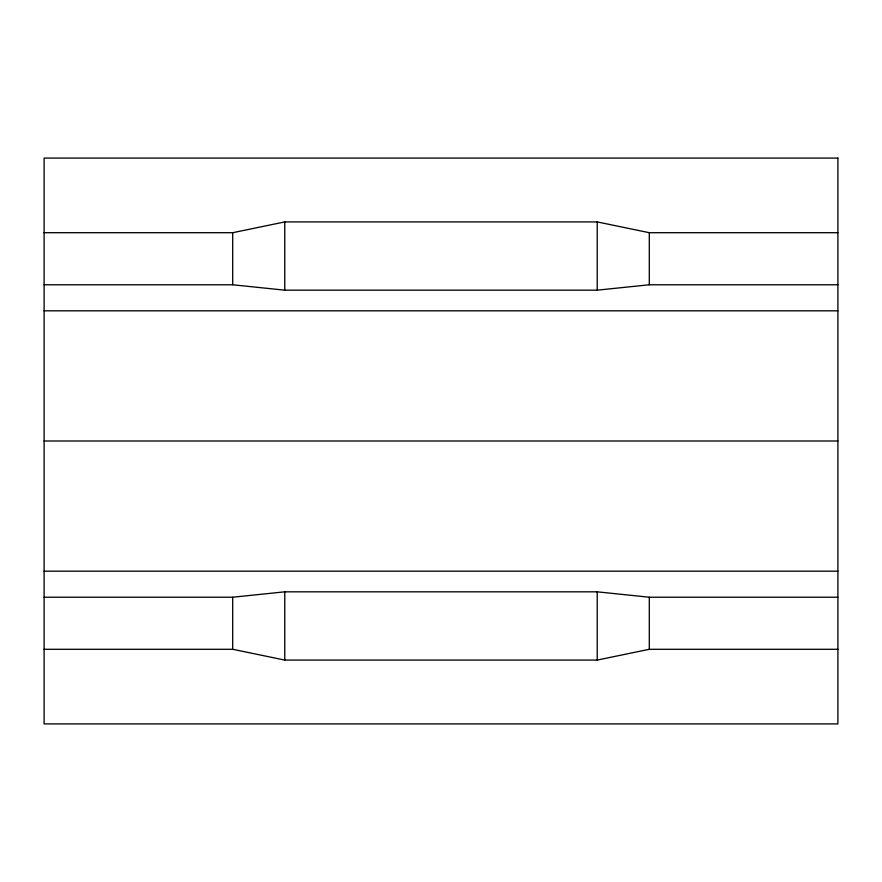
<?xml version="1.0" encoding="UTF-8"?>
<svg xmlns="http://www.w3.org/2000/svg" width="882" height="882" viewBox="0 0 882 882"><rect width="100%" height="100%" fill="white"/><g stroke="black" fill="none" stroke-linecap="round" stroke-linejoin="round"><path stroke-width="1.32" d="M44.1 232.705L232.705 232.705L284.776 221.922L597.224 221.922L649.295 232.705L837.9 232.705M44.1 649.295L232.705 649.295L284.776 660.078L597.224 660.078L649.295 649.295L837.9 649.295M44.1 284.776L232.705 284.776L284.776 290.167L597.224 290.167L649.295 284.776L837.9 284.776M44.1 597.224L232.705 597.224L284.776 591.833L597.224 591.833L649.295 597.224L837.9 597.224M44.1 310.817L837.9 310.817M44.1 441L837.9 441M44.1 571.183L837.9 571.183M649.295 232.705L649.295 284.776M649.295 597.224L649.295 649.295M597.224 221.922L597.224 290.167M597.224 591.833L597.224 660.078M284.776 221.922L284.776 290.167M284.776 591.833L284.776 660.078M232.705 232.705L232.705 284.776M232.705 597.224L232.705 649.295M837.9 158.087L44.1 158.087L44.1 723.913L837.9 723.913L837.9 158.087"/></g></svg>
